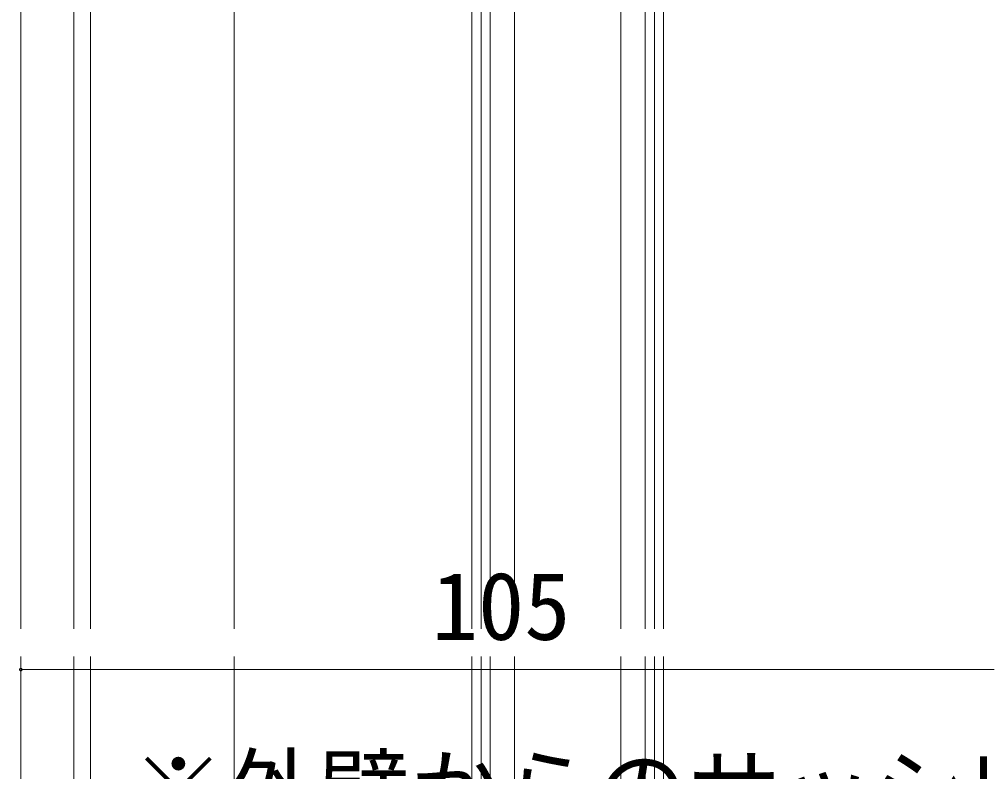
# Model space of a CAD drawing. Units: millimetres, scale not verified. Extents: x -1682 to -296, y -1188 to 1051.
# Drawn here: x -1539.9 to -1435.4, y 128.9 to 210.1 of the extents above; entities that cross this region are included whole.
import ezdxf
from ezdxf.enums import TextEntityAlignment as Align

# ---------------------------------------------------------------- set-up
doc = ezdxf.new("R2010")
doc.units = ezdxf.units.MM
doc.header["$LTSCALE"] = 4
doc.layers.add('0-4_YKK_12', color=2, linetype='Continuous', lineweight=9)
doc.layers.add('0-8_YKK_D', color=6, linetype='Continuous', lineweight=9)
doc.styles.add('ＭＳ ゴシック', font='')
doc.styles.get('ＭＳ ゴシック').set_extended_font_data('MS Gothic')

msp = doc.modelspace()

# ---------------------------------------------------------------- linework, layer by layer
at = {"layer": '0-4_YKK_12'}
for p, q in [((-1539.706, 144.334), (-1539.706, 493.834)), ((-1534.006, 144.334), (-1534.006, 493.834)), ((-1532.206, 144.334), (-1532.206, 493.834)), ((-1516.706, 144.334), (-1516.706, 351.034)), ((-1491.056, 260.735), (-1491.056, 144.334)), ((-1490.056, 260.735), (-1490.056, 144.334)), ((-1489.056, 260.735), (-1489.056, 144.334)), ((-1486.456, 260.735), (-1486.456, 144.334)), ((-1474.956, 259.935), (-1474.956, 144.334)), ((-1472.356, 259.935), (-1472.356, 144.334)), ((-1471.356, 259.935), (-1471.356, 144.334)), ((-1470.356, 259.935), (-1470.356, 144.334)), ((-1539.706, -128.166), (-1539.706, 141.334)), ((-1534.006, -128.166), (-1534.006, 141.334)), ((-1532.206, -128.166), (-1532.206, 141.334)), ((-1516.706, -128.166), (-1516.706, 141.334)), ((-1491.056, 141.334), (-1491.056, -128.167)), ((-1490.056, 141.334), (-1490.056, -128.167)), ((-1489.056, 141.334), (-1489.056, -128.167)), ((-1486.456, 141.334), (-1486.456, -128.167)), ((-1474.956, 141.334), (-1474.956, -128.167)), ((-1472.356, 141.334), (-1472.356, -128.167)), ((-1471.356, 141.334), (-1471.356, -128.167)), ((-1470.356, 141.334), (-1470.356, -128.167))]:
    msp.add_line(p, q, dxfattribs=at)
at = {"layer": '0-8_YKK_D'}
for p, q in [((-1539.706, 108.93), (-1539.706, 140.93)), ((-1539.706, 139.93), (-1434.708, 139.93))]:
    msp.add_line(p, q, dxfattribs=at)
for start, end in [(0, 180), (180, 0)]:
    msp.add_arc((-1539.706, 139.93), 0.159, start, end, dxfattribs=at)

# ---------------------------------------------------------------- texts
at = {"layer": '0-8_YKK_D', "color": 4, "style": 'ＭＳ ゴシック'}
for s, p in [('105', (-1495.367, 140.93)), ('※外壁からのサッシ出幅寸法は110mm以下', (-1527.711, 120.93))]:
    msp.add_text(s, height=7.331, dxfattribs=at).set_placement(p, align=Align.BOTTOM_LEFT)

doc.saveas('drawing.dxf')
